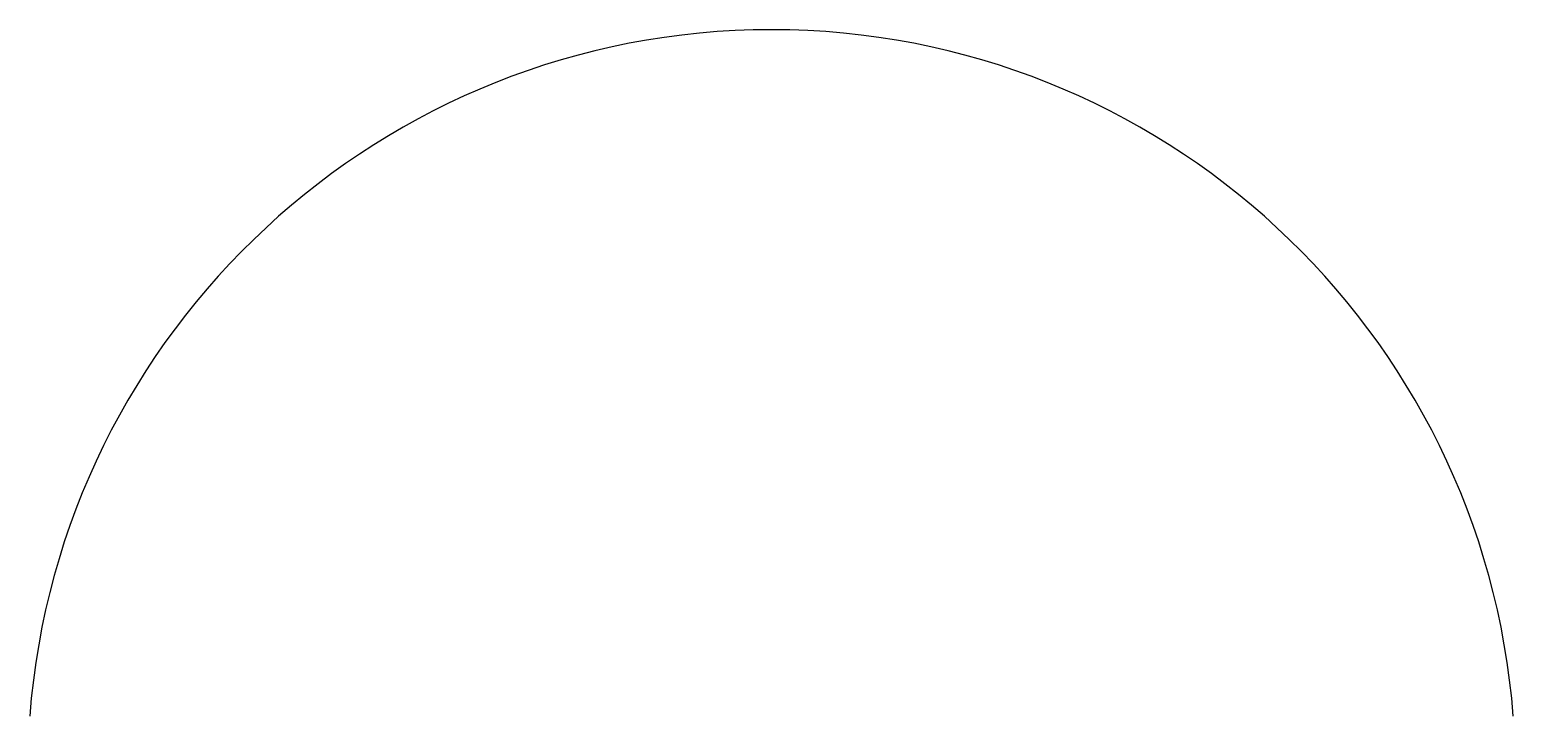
# Model space of a CAD drawing. Header units: millimetres. Extents: x 91.09 to 94.5, y 119.89 to 121.47.
import ezdxf

# ---------------------------------------------------------------- set-up
doc = ezdxf.new("R2010")
doc.units = ezdxf.units.MM
doc.header["$PDMODE"] = 35
doc.header["$PDSIZE"] = -2
doc.layers.add('00.1-SYMBOLS', color=3, linetype='Continuous')

# ---------------------------------------------------------------- blocks, each defined once
blk = doc.blocks.new('PH_GRPBLK')
at = {"layer": 'DEFPOINTS', "color": 0}
blk.add_point((0, 0), dxfattribs=at)

msp = doc.modelspace()

# ---------------------------------------------------------------- linework, layer by layer
at = {"layer": '00.1-SYMBOLS', "color": 2}
msp.add_arc((92.7929, 119.7557), 1.7105, 4.4117, 175.5883, dxfattribs=at)

# ---------------------------------------------------------------- block references
msp.add_blockref('PH_GRPBLK', (94.4984, 119.8873), dxfattribs=at)

doc.saveas('drawing.dxf')
